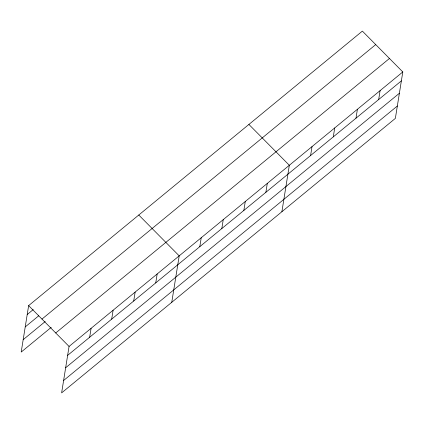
<?xml version="1.0" encoding="UTF-8"?>
<svg xmlns="http://www.w3.org/2000/svg" width="424" height="424" viewBox="0 0 424 424"><rect width="100%" height="100%" fill="white"/><g stroke="black" fill="none" stroke-linecap="round" stroke-linejoin="round"><path stroke-width="0.64" d="M402.8 71.948L69.064 346.44L61.623 392.889L395.359 118.391L402.8 71.948L362.377 31.111L28.641 305.609L21.2 352.053L51.235 327.349M89.66 337.25L91.091 328.324M111.687 319.134L113.118 310.209M133.714 301.019L135.145 292.094M155.741 282.903L157.172 273.973M171.757 302.307L179.198 255.858L138.775 215.021M199.794 246.667L201.225 237.742M221.821 228.552L223.252 219.627M243.848 210.437L245.279 201.506M265.875 192.316L267.3 183.391M281.891 211.724L289.327 165.275L248.904 124.439M310.596 155.534L312.022 146.609M333.291 136.867L334.716 127.942M355.98 118.206L357.411 109.275M378.674 99.539L380.105 90.614M27.21 314.534L33.215 309.594M25.228 326.915L38.743 315.795M41.981 319.081L375.717 44.589M23.182 339.672L45.209 321.556M55.724 332.967L389.46 58.47M67.633 355.37L401.369 80.873M65.651 367.751L399.387 93.254M63.605 380.508L397.341 106.011M28.641 305.609L69.064 346.44"/></g></svg>
